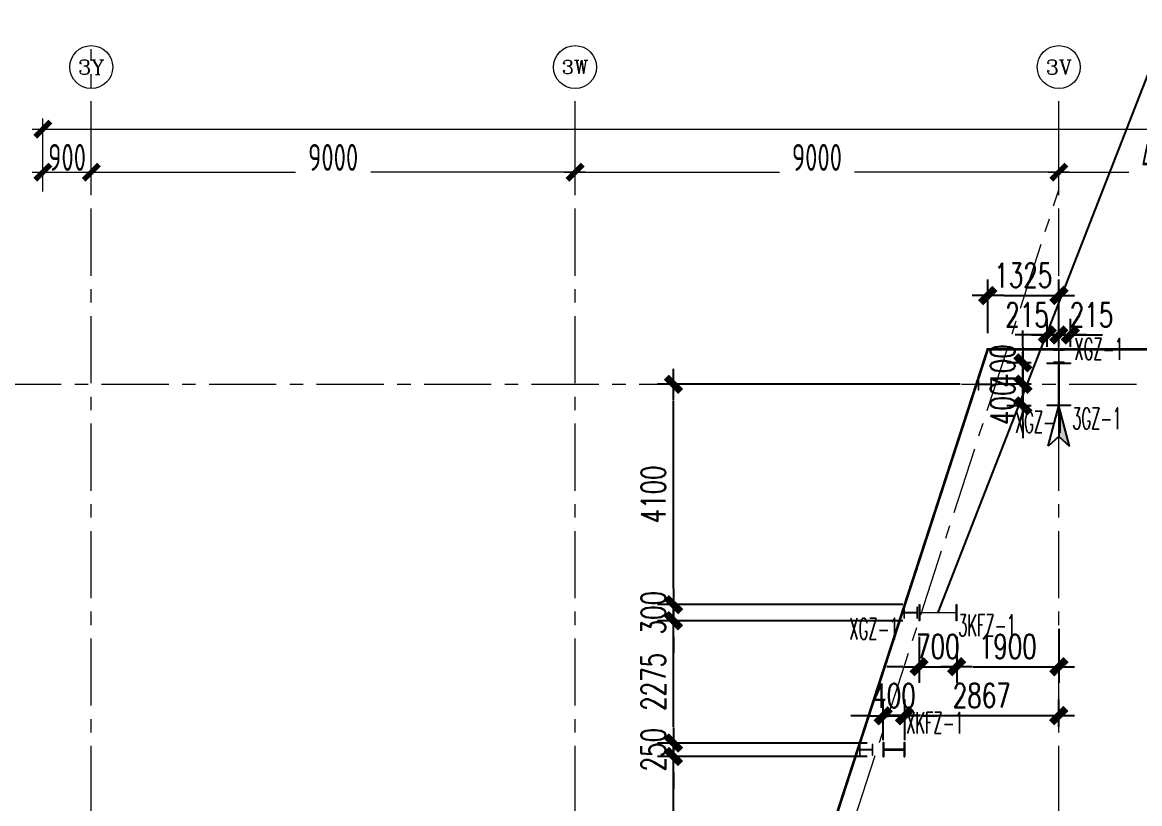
# Model space of a CAD drawing. Extents: x -1201378 to 2367219, y -619313 to 244905.
# Drawn here: x 30959 to 51746, y -191253 to -176711 of the extents above; entities that cross this region are included whole.
import ezdxf
from ezdxf.enums import TextEntityAlignment as Align

# ---------------------------------------------------------------- set-up
doc = ezdxf.new("R2010")
doc.units = 0
doc.header["$LTSCALE"] = 1000
doc.linetypes.add('CENTER', pattern=[2, 1.25, -0.25, 0.25, -0.25])
doc.linetypes.add('HIDDEN', pattern=[0.375, 0.25, -0.125])
doc.layers.get('0').update_dxf_attribs({"linetype": 'CONTINUOUS'})
doc.layers.get('Defpoints').update_dxf_attribs({"linetype": 'CONTINUOUS'})
for name, color, linetype in [('A-AXIS-DP', 126, 'CONTINUOUS'), ('A-WINDOW', 140, 'CONTINUOUS'), ('S-CJGC', 5, 'CONTINUOUS'), ('S-DIMZ', 115, 'CONTINUOUS'), ('S-SGJ', 21, 'CONTINUOUS'), ('S-SHAPE2', 165, 'HIDDEN')]:
    doc.layers.add(name, color=color, linetype=linetype)
for name, color, linetype, lineweight in [('S-axis', 111, 'CONTINUOUS', 0), ('S-col', 2, 'CONTINUOUS', 0), ('S-dote', 5, 'CENTER', 0)]:
    doc.layers.add(name, color=color, linetype=linetype, lineweight=lineweight)
doc.styles.add('_TCH_AXIS', font='COMPLEX', dxfattribs={"bigfont": 'GBCBIG'})
doc.styles.add('SS1', font='tj-romans1.shx', dxfattribs={"width": 0.7, "bigfont": 'tj-hztxt1.shx'})
doc.styles.add('TSSD_Dimension', font='tssdeng.shx', dxfattribs={"width": 0.7, "bigfont": 'hztxt.shx'})
doc.dimstyles.new('S-150-ARCHI', dxfattribs={"dimscale": 150, "dimtxt": 3, "dimasz": 2, "dimexe": 2, "dimexo": 2, "dimgap": 1, "dimtad": 1, "dimdec": 0, "dimzin": 0, "dimdsep": 46, "dimtxsty": 'SS1', "dimblk1": 'TT', "dimblk2": 'TT', "dimsah": 1, "dimcen": 1, "dimclrd": 256, "dimclre": 256, "dimclrt": 256, "dimadec": 0, "dimazin": 0, "dimtfac": 1, "dimtdec": 0, "dimtix": 1, "dimtmove": 2, "dimatfit": 0, "dimldrblk": 'TT', "dimfxl": 2, "dimtolj": 1, "dimtzin": 0, "dimarcsym": 0})
doc.dimstyles.new('TSSD_200_200', dxfattribs={"dimtxt": 500, "dimasz": 200, "dimexe": 200, "dimexo": 500, "dimgap": 200, "dimtad": 1, "dimdec": 0, "dimzin": 0, "dimdsep": 46, "dimtxsty": 'TSSD_Dimension', "dimblk": 'ARCHTICK', "dimcen": 0, "dimdle": 200, "dimclrt": 7, "dimadec": 0, "dimazin": 0, "dimtfac": 1, "dimtdec": 0, "dimtix": 1, "dimtmove": 2, "dimatfit": 3, "dimfxl": 1, "dimtolj": 1, "dimtzin": 0, "dimarcsym": 0})

# ---------------------------------------------------------------- blocks, each defined once
blk = doc.blocks.new('w42343243')
at = {"layer": 'S-col'}
blk.add_lwpolyline([(-165069, 621020), (-164639, 621020), (-164639, 621002), (-164848, 621002), (-164848, 620238), (-164639, 620238), (-164639, 620220), (-165069, 620220), (-165069, 620238), (-164860, 620238), (-164860, 621002), (-165069, 621002)], close=True, dxfattribs=at)
blk = doc.blocks.new('42343')
at = {"layer": 'A-WINDOW'}
blk.add_blockref('w42343243', (-130000, 100), dxfattribs=at)
blk = doc.blocks.new('_ArchTick')
at = {"color": 0, "linetype": 'ByBlock', "const_width": 0.5}
blk.add_lwpolyline([(-0.71, -0.71), (0.71, 0.71)], dxfattribs=at)
blk = doc.blocks.new('*D460')
at = {"layer": 'Defpoints', "color": 0, "transparency": 16777216}
for p in [(-267758, -279500), (-268658, -280358), (-267758, -280358)]:
    blk.add_point(p, dxfattribs=at)
at = {"layer": 'S-axis', "color": 0, "lineweight": -2, "transparency": 16777216}
for p, q in [((-268658, -279858), (-268658, -279300)), ((-267758, -279858), (-267758, -279300)), ((-268858, -279500), (-267558, -279500))]:
    blk.add_line(p, q, dxfattribs=at)
at = {"layer": 'S-axis', "color": 0, "lineweight": -2, "transparency": 16777216, "xscale": 200, "yscale": 200, "zscale": 200, "rotation": 180}
blk.add_blockref('_ArchTick', (-268658, -279500), dxfattribs=at)
at = {"layer": 'S-axis', "color": 0, "lineweight": -2, "transparency": 16777216, "xscale": 200, "yscale": 200, "zscale": 200}
blk.add_blockref('_ArchTick', (-267758, -279500), dxfattribs=at)
at = {"layer": 'S-axis', "color": 7, "transparency": 16777216, "insert": (-268208, -279225), "char_height": 500, "attachment_point": 5, "style": 'TSSD_Dimension'}
blk.add_mtext('\\A1;900', dxfattribs=at)
blk = doc.blocks.new('*D461')
at = {"layer": 'Defpoints', "color": 0, "transparency": 16777216}
for p in [(-258758, -279500), (-267758, -280358), (-258758, -280358)]:
    blk.add_point(p, dxfattribs=at)
at = {"layer": 'S-axis', "color": 0, "lineweight": -2, "transparency": 16777216}
for p, q in [((-267758, -279858), (-267758, -279300)), ((-258758, -279858), (-258758, -279300)), ((-267958, -279500), (-263957, -279500)), ((-258558, -279500), (-262560, -279500))]:
    blk.add_line(p, q, dxfattribs=at)
at = {"layer": 'S-axis', "color": 0, "lineweight": -2, "transparency": 16777216, "xscale": 200, "yscale": 200, "zscale": 200, "rotation": 180}
blk.add_blockref('_ArchTick', (-267758, -279500), dxfattribs=at)
at = {"layer": 'S-axis', "color": 0, "lineweight": -2, "transparency": 16777216, "xscale": 200, "yscale": 200, "zscale": 200}
blk.add_blockref('_ArchTick', (-258758, -279500), dxfattribs=at)
at = {"layer": 'S-axis', "color": 7, "transparency": 16777216, "insert": (-263258, -279225), "char_height": 500, "attachment_point": 5, "style": 'TSSD_Dimension'}
blk.add_mtext('\\A1;9000', dxfattribs=at)
blk = doc.blocks.new('*D462')
at = {"layer": 'Defpoints', "color": 0, "transparency": 16777216}
for p in [(-249758, -279500), (-258758, -280358), (-249758, -280358)]:
    blk.add_point(p, dxfattribs=at)
at = {"layer": 'S-axis', "color": 0, "lineweight": -2, "transparency": 16777216}
for p, q in [((-258758, -279858), (-258758, -279300)), ((-249758, -279858), (-249758, -279300)), ((-258958, -279500), (-254957, -279500)), ((-249558, -279500), (-253560, -279500))]:
    blk.add_line(p, q, dxfattribs=at)
at = {"layer": 'S-axis', "color": 0, "lineweight": -2, "transparency": 16777216, "xscale": 200, "yscale": 200, "zscale": 200, "rotation": 180}
blk.add_blockref('_ArchTick', (-258758, -279500), dxfattribs=at)
at = {"layer": 'S-axis', "color": 0, "lineweight": -2, "transparency": 16777216, "xscale": 200, "yscale": 200, "zscale": 200}
blk.add_blockref('_ArchTick', (-249758, -279500), dxfattribs=at)
at = {"layer": 'S-axis', "color": 7, "transparency": 16777216, "insert": (-254258, -279225), "char_height": 500, "attachment_point": 5, "style": 'TSSD_Dimension'}
blk.add_mtext('\\A1;9000', dxfattribs=at)
blk = doc.blocks.new('*D463')
at = {"layer": 'Defpoints', "color": 0, "transparency": 16777216}
for p in [(-245758, -279500), (-249758, -280358), (-245758, -280358)]:
    blk.add_point(p, dxfattribs=at)
at = {"layer": 'S-axis', "color": 0, "lineweight": -2, "transparency": 16777216}
for p, q in [((-249758, -279858), (-249758, -279300)), ((-245758, -279858), (-245758, -279300)), ((-249958, -279500), (-248457, -279500)), ((-245558, -279500), (-247060, -279500))]:
    blk.add_line(p, q, dxfattribs=at)
at = {"layer": 'S-axis', "color": 0, "lineweight": -2, "transparency": 16777216, "xscale": 200, "yscale": 200, "zscale": 200, "rotation": 180}
blk.add_blockref('_ArchTick', (-249758, -279500), dxfattribs=at)
at = {"layer": 'S-axis', "color": 0, "lineweight": -2, "transparency": 16777216, "xscale": 200, "yscale": 200, "zscale": 200}
blk.add_blockref('_ArchTick', (-245758, -279500), dxfattribs=at)
at = {"layer": 'S-axis', "color": 7, "transparency": 16777216, "insert": (-247758, -279225), "char_height": 500, "attachment_point": 5, "style": 'TSSD_Dimension'}
blk.add_mtext('\\A1;4000', dxfattribs=at)
blk = doc.blocks.new('*D483')
at = {"layer": 'Defpoints', "color": 0, "transparency": 16777216}
for p in [(-82958, -278700), (-268658, -280258), (-82958, -280258)]:
    blk.add_point(p, dxfattribs=at)
at = {"layer": 'S-axis', "color": 0, "lineweight": -2, "transparency": 16777216}
for p, q in [((-268658, -279758), (-268658, -278500)), ((-82958, -279758), (-82958, -278500)), ((-268858, -278700), (-176749, -278700)), ((-82758, -278700), (-174868, -278700))]:
    blk.add_line(p, q, dxfattribs=at)
at = {"layer": 'S-axis', "color": 0, "lineweight": -2, "transparency": 16777216, "xscale": 200, "yscale": 200, "zscale": 200, "rotation": 180}
blk.add_blockref('_ArchTick', (-268658, -278700), dxfattribs=at)
at = {"layer": 'S-axis', "color": 0, "lineweight": -2, "transparency": 16777216, "xscale": 200, "yscale": 200, "zscale": 200}
blk.add_blockref('_ArchTick', (-82958, -278700), dxfattribs=at)
at = {"layer": 'S-axis', "color": 7, "transparency": 16777216, "insert": (-175808, -278425), "char_height": 500, "attachment_point": 5, "style": 'TSSD_Dimension'}
blk.add_mtext('\\A1;185700', dxfattribs=at)
blk = doc.blocks.new('TT')
blk.add_line((-0.969, 0), (0.969, 0))
at = {"const_width": 0.45}
blk.add_lwpolyline([(-0.442, -0.442), (0.442, 0.442)], dxfattribs=at)
blk = doc.blocks.new('*D4168')
at = {"layer": 'Defpoints', "color": 0, "transparency": 16777216}
for p in [(50242, -182530), (50242, -183048), (50457, -183048)]:
    blk.add_point(p, dxfattribs=at)
at = {"layer": 'S-DIMZ', "lineweight": -2, "transparency": 16777216}
for p, q in [((50242, -182748), (50242, -182230)), ((50457, -182748), (50457, -182230)), ((49942, -182530), (49642, -182530)), ((50457, -182530), (50242, -182530)), ((50757, -182530), (51057, -182530))]:
    blk.add_line(p, q, dxfattribs=at)
at = {"layer": 'S-DIMZ', "lineweight": -2, "transparency": 16777216, "xscale": 300, "yscale": 300, "zscale": 300}
blk.add_blockref('TT', (50242, -182530), dxfattribs=at)
at = {"layer": 'S-DIMZ', "lineweight": -2, "transparency": 16777216, "xscale": 300, "yscale": 300, "zscale": 300, "rotation": 180}
blk.add_blockref('TT', (50457, -182530), dxfattribs=at)
at = {"layer": 'S-DIMZ', "transparency": 16777216, "insert": (50850, -182155), "char_height": 450, "attachment_point": 5, "style": 'SS1'}
blk.add_mtext('\\A1;215', dxfattribs=at)
blk = doc.blocks.new('*D4169')
at = {"layer": 'Defpoints', "color": 0, "transparency": 16777216}
for p in [(50027, -182530), (50027, -183048), (50242, -183048)]:
    blk.add_point(p, dxfattribs=at)
at = {"layer": 'S-DIMZ', "lineweight": -2, "transparency": 16777216}
for p, q in [((50027, -182748), (50027, -182230)), ((50242, -182748), (50242, -182230)), ((49727, -182530), (49427, -182530)), ((50242, -182530), (50027, -182530)), ((50542, -182530), (50842, -182530))]:
    blk.add_line(p, q, dxfattribs=at)
at = {"layer": 'S-DIMZ', "lineweight": -2, "transparency": 16777216, "xscale": 300, "yscale": 300, "zscale": 300}
blk.add_blockref('TT', (50027, -182530), dxfattribs=at)
at = {"layer": 'S-DIMZ', "lineweight": -2, "transparency": 16777216, "xscale": 300, "yscale": 300, "zscale": 300, "rotation": 180}
blk.add_blockref('TT', (50242, -182530), dxfattribs=at)
at = {"layer": 'S-DIMZ', "transparency": 16777216, "insert": (49651, -182155), "char_height": 450, "attachment_point": 5, "style": 'SS1'}
blk.add_mtext('\\A1;215', dxfattribs=at)
blk = doc.blocks.new('*D4170')
at = {"layer": 'Defpoints', "color": 0, "transparency": 16777216}
for p in [(50027, -183048), (49573, -183448), (50027, -183448)]:
    blk.add_point(p, dxfattribs=at)
at = {"layer": 'S-DIMZ', "lineweight": -2, "transparency": 16777216}
for p, q in [((49573, -182748), (49573, -182448)), ((49727, -183048), (49273, -183048)), ((49573, -183048), (49573, -183448)), ((49727, -183448), (49273, -183448)), ((49573, -183748), (49573, -184048))]:
    blk.add_line(p, q, dxfattribs=at)
at = {"layer": 'S-DIMZ', "lineweight": -2, "transparency": 16777216, "xscale": 300, "yscale": 300, "zscale": 300}
for p, rotation in [((49573, -183048), 270), ((49573, -183448), 90)]:
    blk.add_blockref('TT', p, dxfattribs=dict(at, rotation=rotation))
at = {"layer": 'S-DIMZ', "transparency": 16777216, "insert": (49198, -183108), "char_height": 450, "attachment_point": 5, "rotation": 90, "style": 'SS1'}
blk.add_mtext('\\A1;400', dxfattribs=at)
blk = doc.blocks.new('*D4171')
at = {"layer": 'Defpoints', "color": 0, "transparency": 16777216}
for p in [(50027, -183448), (49573, -183848), (50027, -183848)]:
    blk.add_point(p, dxfattribs=at)
at = {"layer": 'S-DIMZ', "lineweight": -2, "transparency": 16777216}
for p, q in [((49573, -183148), (49573, -182848)), ((49727, -183448), (49273, -183448)), ((49573, -183448), (49573, -183848)), ((49727, -183848), (49273, -183848)), ((49573, -184148), (49573, -184448))]:
    blk.add_line(p, q, dxfattribs=at)
at = {"layer": 'S-DIMZ', "lineweight": -2, "transparency": 16777216, "xscale": 300, "yscale": 300, "zscale": 300}
for p, rotation in [((49573, -183448), 270), ((49573, -183848), 90)]:
    blk.add_blockref('TT', p, dxfattribs=dict(at, rotation=rotation))
at = {"layer": 'S-DIMZ', "transparency": 16777216, "insert": (49198, -183802), "char_height": 450, "attachment_point": 5, "rotation": 90, "style": 'SS1'}
blk.add_mtext('\\A1;400', dxfattribs=at)
blk = doc.blocks.new('*D6491')
at = {"layer": 'Defpoints', "color": 0, "transparency": 16777216}
for p in [(50244, -181795), (48919, -182798), (50244, -182798)]:
    blk.add_point(p, dxfattribs=at)
at = {"layer": 'S-SGJ', "lineweight": -2, "transparency": 16777216}
for p, q in [((48919, -182498), (48919, -181495)), ((50244, -182498), (50244, -181495)), ((49219, -181795), (49944, -181795))]:
    blk.add_line(p, q, dxfattribs=at)
at = {"layer": 'S-SGJ', "lineweight": -2, "transparency": 16777216, "xscale": 300, "yscale": 300, "zscale": 300, "rotation": 180}
blk.add_blockref('TT', (48919, -181795), dxfattribs=at)
at = {"layer": 'S-SGJ', "lineweight": -2, "transparency": 16777216, "xscale": 300, "yscale": 300, "zscale": 300}
blk.add_blockref('TT', (50244, -181795), dxfattribs=at)
at = {"layer": 'S-SGJ', "transparency": 16777216, "insert": (49581, -181420), "char_height": 450, "attachment_point": 5, "style": 'SS1'}
blk.add_mtext('\\A1;1325', dxfattribs=at)
blk = doc.blocks.new('S-CJGC')
at = {"layer": 'S-CJGC'}
for p, q in [((-131, -119), (0, 381)), ((131, -119), (0, 381)), ((0, 381), (0, 0)), ((0, 0), (-131, -119)), ((0, 0), (131, -119))]:
    blk.add_line(p, q, dxfattribs=at)
blk.add_solid([(131, -119), (0, 0), (0, 381)], dxfattribs=at)
blk = doc.blocks.new('*D6701')
at = {"layer": 'Defpoints', "color": 0, "transparency": 16777216}
for p in [(47374, -189618), (46974, -190374), (47374, -190374)]:
    blk.add_point(p, dxfattribs=at)
at = {"layer": 'S-DIMZ', "lineweight": -2, "transparency": 16777216}
for p, q in [((46974, -190074), (46974, -189318)), ((47374, -190074), (47374, -189318)), ((46674, -189618), (46374, -189618)), ((46974, -189618), (47374, -189618)), ((47674, -189618), (47974, -189618))]:
    blk.add_line(p, q, dxfattribs=at)
at = {"layer": 'S-DIMZ', "lineweight": -2, "transparency": 16777216, "xscale": 300, "yscale": 300, "zscale": 300}
blk.add_blockref('TT', (46974, -189618), dxfattribs=at)
at = {"layer": 'S-DIMZ', "lineweight": -2, "transparency": 16777216, "xscale": 300, "yscale": 300, "zscale": 300, "rotation": 180}
blk.add_blockref('TT', (47374, -189618), dxfattribs=at)
at = {"layer": 'S-DIMZ', "transparency": 16777216, "insert": (47174, -189243), "char_height": 450, "attachment_point": 5, "style": 'SS1'}
blk.add_mtext('\\A1;400', dxfattribs=at)
blk = doc.blocks.new('*D6702')
at = {"layer": 'Defpoints', "color": 0, "transparency": 16777216}
for p in [(50242, -189614), (47374, -190124), (50242, -190124)]:
    blk.add_point(p, dxfattribs=at)
at = {"layer": 'S-DIMZ', "lineweight": -2, "transparency": 16777216}
for p, q in [((47374, -189824), (47374, -189314)), ((50242, -189824), (50242, -189314)), ((47674, -189614), (49942, -189614))]:
    blk.add_line(p, q, dxfattribs=at)
at = {"layer": 'S-DIMZ', "lineweight": -2, "transparency": 16777216, "xscale": 300, "yscale": 300, "zscale": 300, "rotation": 180}
blk.add_blockref('TT', (47374, -189614), dxfattribs=at)
at = {"layer": 'S-DIMZ', "lineweight": -2, "transparency": 16777216, "xscale": 300, "yscale": 300, "zscale": 300}
blk.add_blockref('TT', (50242, -189614), dxfattribs=at)
at = {"layer": 'S-DIMZ', "transparency": 16777216, "insert": (48808, -189239), "char_height": 450, "attachment_point": 5, "style": 'SS1'}
blk.add_mtext('\\A1;2867', dxfattribs=at)
blk = doc.blocks.new('nt66')
at = {"layer": 'S-col'}
blk.add_lwpolyline([(-195790, 766820), (-195490, 766820), (-195490, 766808), (-195636, 766808), (-195636, 766132), (-195490, 766132), (-195490, 766120), (-195790, 766120), (-195790, 766132), (-195644, 766132), (-195644, 766808), (-195790, 766808)], close=True, dxfattribs=at)
blk = doc.blocks.new('*D8870')
at = {"layer": 'Defpoints', "color": 0, "transparency": 16777216}
for p in [(43073, -190374), (46974, -190374), (45322, -195222)]:
    blk.add_point(p, dxfattribs=at)
at = {"layer": 'S-DIMZ', "lineweight": -2, "transparency": 16777216}
for p, q in [((46674, -190374), (42773, -190374)), ((43073, -194922), (43073, -190674)), ((45022, -195222), (42773, -195222))]:
    blk.add_line(p, q, dxfattribs=at)
at = {"layer": 'S-DIMZ', "lineweight": -2, "transparency": 16777216, "xscale": 300, "yscale": 300, "zscale": 300}
for p, rotation in [((43073, -190374), 90), ((43073, -195222), 270)]:
    blk.add_blockref('TT', p, dxfattribs=dict(at, rotation=rotation))
at = {"layer": 'S-DIMZ', "transparency": 16777216, "insert": (42698, -192798), "char_height": 450, "attachment_point": 5, "rotation": 90, "style": 'SS1'}
blk.add_mtext('\\A1;4848', dxfattribs=at)
blk = doc.blocks.new('*D8871')
at = {"layer": 'Defpoints', "color": 0, "transparency": 16777216}
for p in [(43073, -190124), (46974, -190124), (46974, -190374)]:
    blk.add_point(p, dxfattribs=at)
at = {"layer": 'S-DIMZ', "lineweight": -2, "transparency": 16777216}
for p, q in [((43073, -189824), (43073, -189524)), ((46674, -190124), (42773, -190124)), ((43073, -190374), (43073, -190124)), ((46674, -190374), (42773, -190374)), ((43073, -190674), (43073, -190974))]:
    blk.add_line(p, q, dxfattribs=at)
at = {"layer": 'S-DIMZ', "lineweight": -2, "transparency": 16777216, "xscale": 300, "yscale": 300, "zscale": 300}
for p, rotation in [((43073, -190124), 270), ((43073, -190374), 90)]:
    blk.add_blockref('TT', p, dxfattribs=dict(at, rotation=rotation))
at = {"layer": 'S-DIMZ', "transparency": 16777216, "insert": (42698, -190249), "char_height": 450, "attachment_point": 5, "rotation": 90, "style": 'SS1'}
blk.add_mtext('\\A1;250', dxfattribs=at)
blk = doc.blocks.new('*D8872')
at = {"layer": 'Defpoints', "color": 0, "transparency": 16777216}
for p in [(43073, -187848), (47642, -187848), (46974, -190124)]:
    blk.add_point(p, dxfattribs=at)
at = {"layer": 'S-DIMZ', "lineweight": -2, "transparency": 16777216}
for p, q in [((47342, -187848), (42773, -187848)), ((43073, -189824), (43073, -188148)), ((46674, -190124), (42773, -190124))]:
    blk.add_line(p, q, dxfattribs=at)
at = {"layer": 'S-DIMZ', "lineweight": -2, "transparency": 16777216, "xscale": 300, "yscale": 300, "zscale": 300}
for p, rotation in [((43073, -187848), 90), ((43073, -190124), 270)]:
    blk.add_blockref('TT', p, dxfattribs=dict(at, rotation=rotation))
at = {"layer": 'S-DIMZ', "transparency": 16777216, "insert": (42698, -188986), "char_height": 450, "attachment_point": 5, "rotation": 90, "style": 'SS1'}
blk.add_mtext('\\A1;2275', dxfattribs=at)
blk = doc.blocks.new('*D8873')
at = {"layer": 'Defpoints', "color": 0, "transparency": 16777216}
for p in [(43073, -187548), (47642, -187548), (47642, -187848)]:
    blk.add_point(p, dxfattribs=at)
at = {"layer": 'S-DIMZ', "lineweight": -2, "transparency": 16777216}
for p, q in [((43073, -187248), (43073, -186948)), ((47342, -187548), (42773, -187548)), ((43073, -187848), (43073, -187548)), ((47342, -187848), (42773, -187848)), ((43073, -188148), (43073, -188448))]:
    blk.add_line(p, q, dxfattribs=at)
at = {"layer": 'S-DIMZ', "lineweight": -2, "transparency": 16777216, "xscale": 300, "yscale": 300, "zscale": 300}
for p, rotation in [((43073, -187548), 270), ((43073, -187848), 90)]:
    blk.add_blockref('TT', p, dxfattribs=dict(at, rotation=rotation))
at = {"layer": 'S-DIMZ', "transparency": 16777216, "insert": (42698, -187698), "char_height": 450, "attachment_point": 5, "rotation": 90, "style": 'SS1'}
blk.add_mtext('\\A1;300', dxfattribs=at)
blk = doc.blocks.new('*D8874')
at = {"layer": 'Defpoints', "color": 0, "transparency": 16777216}
for p in [(43073, -183448), (48708, -183448), (47642, -187548)]:
    blk.add_point(p, dxfattribs=at)
at = {"layer": 'S-DIMZ', "lineweight": -2, "transparency": 16777216}
for p, q in [((48408, -183448), (42773, -183448)), ((43073, -187248), (43073, -183748)), ((47342, -187548), (42773, -187548))]:
    blk.add_line(p, q, dxfattribs=at)
at = {"layer": 'S-DIMZ', "lineweight": -2, "transparency": 16777216, "xscale": 300, "yscale": 300, "zscale": 300}
for p, rotation in [((43073, -183448), 90), ((43073, -187548), 270)]:
    blk.add_blockref('TT', p, dxfattribs=dict(at, rotation=rotation))
at = {"layer": 'S-DIMZ', "transparency": 16777216, "insert": (42698, -185498), "char_height": 450, "attachment_point": 5, "rotation": 90, "style": 'SS1'}
blk.add_mtext('\\A1;4100', dxfattribs=at)
blk = doc.blocks.new('*D8875')
at = {"layer": 'Defpoints', "color": 0, "transparency": 16777216}
for p in [(47642, -187848), (48342, -187848), (48342, -188704)]:
    blk.add_point(p, dxfattribs=at)
at = {"layer": 'S-DIMZ', "lineweight": -2, "transparency": 16777216}
for p, q in [((47642, -188148), (47642, -189004)), ((48342, -188148), (48342, -189004)), ((47342, -188704), (47042, -188704)), ((47642, -188704), (48342, -188704)), ((48642, -188704), (48942, -188704))]:
    blk.add_line(p, q, dxfattribs=at)
at = {"layer": 'S-DIMZ', "lineweight": -2, "transparency": 16777216, "xscale": 300, "yscale": 300, "zscale": 300}
blk.add_blockref('TT', (47642, -188704), dxfattribs=at)
at = {"layer": 'S-DIMZ', "lineweight": -2, "transparency": 16777216, "xscale": 300, "yscale": 300, "zscale": 300, "rotation": 180}
blk.add_blockref('TT', (48342, -188704), dxfattribs=at)
at = {"layer": 'S-DIMZ', "transparency": 16777216, "insert": (47992, -188329), "char_height": 450, "attachment_point": 5, "style": 'SS1'}
blk.add_mtext('\\A1;700', dxfattribs=at)
blk = doc.blocks.new('*D8876')
at = {"layer": 'Defpoints', "color": 0, "transparency": 16777216}
for p in [(50242, -187698), (48342, -187848), (50242, -188704)]:
    blk.add_point(p, dxfattribs=at)
at = {"layer": 'S-DIMZ', "lineweight": -2, "transparency": 16777216}
for p, q in [((50242, -187998), (50242, -189004)), ((48342, -188148), (48342, -189004)), ((48642, -188704), (49942, -188704))]:
    blk.add_line(p, q, dxfattribs=at)
at = {"layer": 'S-DIMZ', "lineweight": -2, "transparency": 16777216, "xscale": 300, "yscale": 300, "zscale": 300, "rotation": 180}
blk.add_blockref('TT', (48342, -188704), dxfattribs=at)
at = {"layer": 'S-DIMZ', "lineweight": -2, "transparency": 16777216, "xscale": 300, "yscale": 300, "zscale": 300}
blk.add_blockref('TT', (50242, -188704), dxfattribs=at)
at = {"layer": 'S-DIMZ', "transparency": 16777216, "insert": (49292, -188329), "char_height": 450, "attachment_point": 5, "style": 'SS1'}
blk.add_mtext('\\A1;1900', dxfattribs=at)
blk = doc.blocks.new('3#轴网')
at = {"layer": 'S-axis'}
for centre in [(-267758.5, -277544.2), (-258758.5, -277544.2), (-249758.5, -277544.2)]:
    blk.add_circle(centre, 400, dxfattribs=at)
at = {"layer": 'S-dote'}
for p, q in [((-267758.5, -363428.2), (-267758.5, -277213.2)), ((-258758.5, -363428.2), (-258758.5, -277944.2)), ((-249758.5, -363428.2), (-249758.5, -277944.2)), ((-78316.2, -283448.2), (-273210.6, -283448.2))]:
    blk.add_line(p, q, dxfattribs=at)
blk.add_lwpolyline([(-270224.1, -342906.2), (-249758.5, -279830.8)], dxfattribs=at)
at = {"layer": 'S-axis', "style": '_TCH_AXIS'}
for s, height, p, p2 in [('3Y', 270.86, (-268003.5, -277679.7), (-267513.4, -277679.7)), ('3W', 255.29, (-259007.7, -277671.9), (-258509.3, -277671.9)), ('3V', 276.42, (-250002, -277682.4), (-249515, -277682.4))]:
    blk.add_text(s, height=height, dxfattribs=at).set_placement(p, p2, align=Align.FIT)
at = {"layer": 'S-axis'}
for base, p1, p2, picture, middle in [((-82958.5, -278700.4), (-268658.5, -280258.4), (-82958.5, -280258.4), '*D483', (-175808.5, -278425.4)), ((-267758.5, -279500.4), (-268658.5, -280358.4), (-267758.5, -280358.4), '*D460', (-268208.5, -279225.4)), ((-258758.5, -279500.4), (-267758.5, -280358.4), (-258758.5, -280358.4), '*D461', (-263258.5, -279225.4)), ((-249758.5, -279500.4), (-258758.5, -280358.4), (-249758.5, -280358.4), '*D462', (-254258.5, -279225.4)), ((-245758.5, -279500.4), (-249758.5, -280358.4), (-245758.5, -280358.4), '*D463', (-247758.5, -279225.4))]:
    dim = blk.add_linear_dim(base=base, p1=p1, p2=p2, angle=0, dimstyle='TSSD_200_200', dxfattribs=at)
    dim.commit()
    dim.dimension.update_dxf_attribs({"geometry": picture, "text_midpoint": middle, "dimtype": 161})

msp = doc.modelspace()

# ---------------------------------------------------------------- linework, layer by layer
at = {"layer": 'A-AXIS-DP', "color": 1, "ltscale": 10000}
msp.add_lwpolyline([(47374.3, -190373.6), (47374.3, -190123.6), (47362.3, -190123.6), (47362.3, -190244.6), (46986.3, -190244.6), (46986.3, -190123.6), (46974.3, -190123.6), (46974.3, -190373.6), (46986.3, -190373.6), (46986.3, -190252.6), (47362.3, -190252.6), (47362.3, -190373.6)], close=True, dxfattribs=at)
at = {"layer": 'Defpoints', "color": 1}
msp.add_line((67074.2, -138718.3), (47991.5, -187694.2), dxfattribs=at)
at = {"layer": 'S-col', "color": 1}
msp.add_line((46986.3, -190373.6), (46974.3, -190373.6), dxfattribs=at)
at = {"layer": 'S-col'}
msp.add_lwpolyline([(50341.5, -182798.2), (50141.5, -182798.2), (50141.5, -182810.2), (50237.5, -182810.2), (50237.5, -183036.2), (50141.5, -183036.2), (50141.5, -183048.2), (50341.5, -183048.2), (50341.5, -183036.2), (50245.5, -183036.2), (50245.5, -182810.2), (50341.5, -182810.2)], close=True, dxfattribs=at)
at = {"layer": 'S-col', "color": 6}
for points in [[(48740.2, -183348.2), (48740.2, -183548.2), (48752.2, -183548.2), (48752.2, -183452.2), (48978.2, -183452.2), (48978.2, -183548.2), (48990.2, -183548.2), (48990.2, -183348.2), (48978.2, -183348.2), (48978.2, -183444.2), (48752.2, -183444.2), (48752.2, -183348.2)], [(47360.1, -187598.2), (47360.1, -187798.2), (47372.1, -187798.2), (47372.1, -187702.2), (47598.1, -187702.2), (47598.1, -187798.2), (47610.1, -187798.2), (47610.1, -187598.2), (47598.1, -187598.2), (47598.1, -187694.2), (47372.1, -187694.2), (47372.1, -187598.2)], [(46531.9, -190148.6), (46531.9, -190348.6), (46543.9, -190348.6), (46543.9, -190252.6), (46769.9, -190252.6), (46769.9, -190348.6), (46781.9, -190348.6), (46781.9, -190148.6), (46769.9, -190148.6), (46769.9, -190244.6), (46543.9, -190244.6), (46543.9, -190148.6)]]:
    msp.add_lwpolyline(points, close=True, dxfattribs=at)
at = {"layer": 'S-SHAPE2', "ltscale": 2, "const_width": 50}
msp.add_lwpolyline([(216991.5, -183448.2), (216991.5, -182798.1), (48918.8, -182798.1), (31391.5, -236773.7), (31391.5, -255898.2), (216991.5, -255898.2), (216991.5, -255148.2)], dxfattribs=at)

# ---------------------------------------------------------------- block references
at = {"layer": 'S-axis'}
msp.add_blockref('3#轴网', (300000, 100000), dxfattribs=at)
at = {"layer": 'S-CJGC', "xscale": 1.5, "yscale": 1.5, "zscale": 1.5}
msp.add_blockref('S-CJGC', (50241.5, -184419.9), dxfattribs=at)
at = {"layer": 'S-col'}
msp.add_blockref('42343', (345095.7, -804168.2), dxfattribs=at)
at = {"layer": 'S-col', "rotation": 90}
msp.add_blockref('nt66', (814461.5, 7941.8), dxfattribs=at)

# ---------------------------------------------------------------- texts
at = {"layer": 'S-SGJ', "style": 'SS1', "width": 0.5}
for s, p in [('XGZ-1', (50533.2, -182789.8)), ('XGZ-1', (49426.1, -184150.3)), ('3GZ-1', (50492.2, -184083.4)), ('XGZ-1', (46347, -187999.6)), ('3KFZ-1', (48370.4, -187934.9)), ('XKFZ-1', (47402.8, -189749.9))]:
    msp.add_text(s, height=400, dxfattribs=at).set_placement(p, align=Align.MIDDLE_LEFT)

# ---------------------------------------------------------------- dimensions: what is measured, and where the dimension line sits
at = {"layer": 'S-DIMZ'}
for base, p1, p2, picture, middle in [((50026.5, -182530.4), (50241.5, -183048.2), (50026.5, -183048.2), '*D4169', (49651, -182155.4)), ((50241.5, -182530.4), (50456.5, -183048.2), (50241.5, -183048.2), '*D4168', (50849.5, -182155.4))]:
    dim = msp.add_linear_dim(base=base, p1=p1, p2=p2, dimstyle='S-150-ARCHI', dxfattribs=at)
    dim.commit()
    dim.dimension.update_dxf_attribs({"geometry": picture, "text_midpoint": middle, "dimtype": 160})
for base, p1, p2, picture, middle in [((49573.4, -183448.2), (50026.5, -183048.2), (50026.5, -183448.2), '*D4170', (49198.4, -183108.2)), ((49573.4, -183848.2), (50026.5, -183448.2), (50026.5, -183848.2), '*D4171', (49198.4, -183802.1))]:
    dim = msp.add_linear_dim(base=base, p1=p1, p2=p2, angle=90, dimstyle='S-150-ARCHI', dxfattribs=at)
    dim.commit()
    dim.dimension.update_dxf_attribs({"geometry": picture, "text_midpoint": middle, "dimtype": 160})
for base, p1, p2, picture, middle in [((43073.4, -183448.2), (47641.5, -187548.2), (48707.7, -183448.2), '*D8874', (42698.4, -185498.2)), ((43073.4, -187548.2), (47641.5, -187848.2), (47641.5, -187548.2), '*D8873', (42698.4, -187698.2)), ((43073.4, -187848.2), (46974.3, -190123.6), (47641.5, -187848.2), '*D8872', (42698.4, -188985.9)), ((43073.4, -190123.6), (46974.3, -190373.6), (46974.3, -190123.6), '*D8871', (42698.4, -190248.6)), ((43073.4, -190373.6), (45321.9, -195222), (46974.3, -190373.6), '*D8870', (42698.4, -192797.8))]:
    dim = msp.add_linear_dim(base=base, p1=p1, p2=p2, angle=90, dimstyle='S-150-ARCHI', dxfattribs=at)
    dim.commit()
    dim.dimension.update_dxf_attribs({"geometry": picture, "text_midpoint": middle})
for base, p1, p2, picture, middle in [((50241.5, -188704), (48341.5, -187848.2), (50241.5, -187698.2), '*D8876', (49291.5, -188329)), ((48341.5, -188704), (47641.5, -187848.2), (48341.5, -187848.2), '*D8875', (47991.5, -188329)), ((50241.5, -189613.5), (47374.3, -190123.6), (50241.5, -190123.6), '*D6702', (48807.9, -189238.5)), ((47374.3, -189618.1), (46974.3, -190373.6), (47374.3, -190373.6), '*D6701', (47174.3, -189243.1))]:
    dim = msp.add_linear_dim(base=base, p1=p1, p2=p2, dimstyle='S-150-ARCHI', dxfattribs=at)
    dim.commit()
    dim.dimension.update_dxf_attribs({"geometry": picture, "text_midpoint": middle})
at = {"layer": 'S-SGJ'}
dim = msp.add_linear_dim(base=(50243.5, -181794.9), p1=(48918.8, -182798.1), p2=(50243.5, -182798.1), dimstyle='S-150-ARCHI', dxfattribs=at)
dim.commit()
dim.dimension.update_dxf_attribs({"geometry": '*D6491', "text_midpoint": (49581.2, -181419.9)})

doc.saveas('drawing.dxf')
